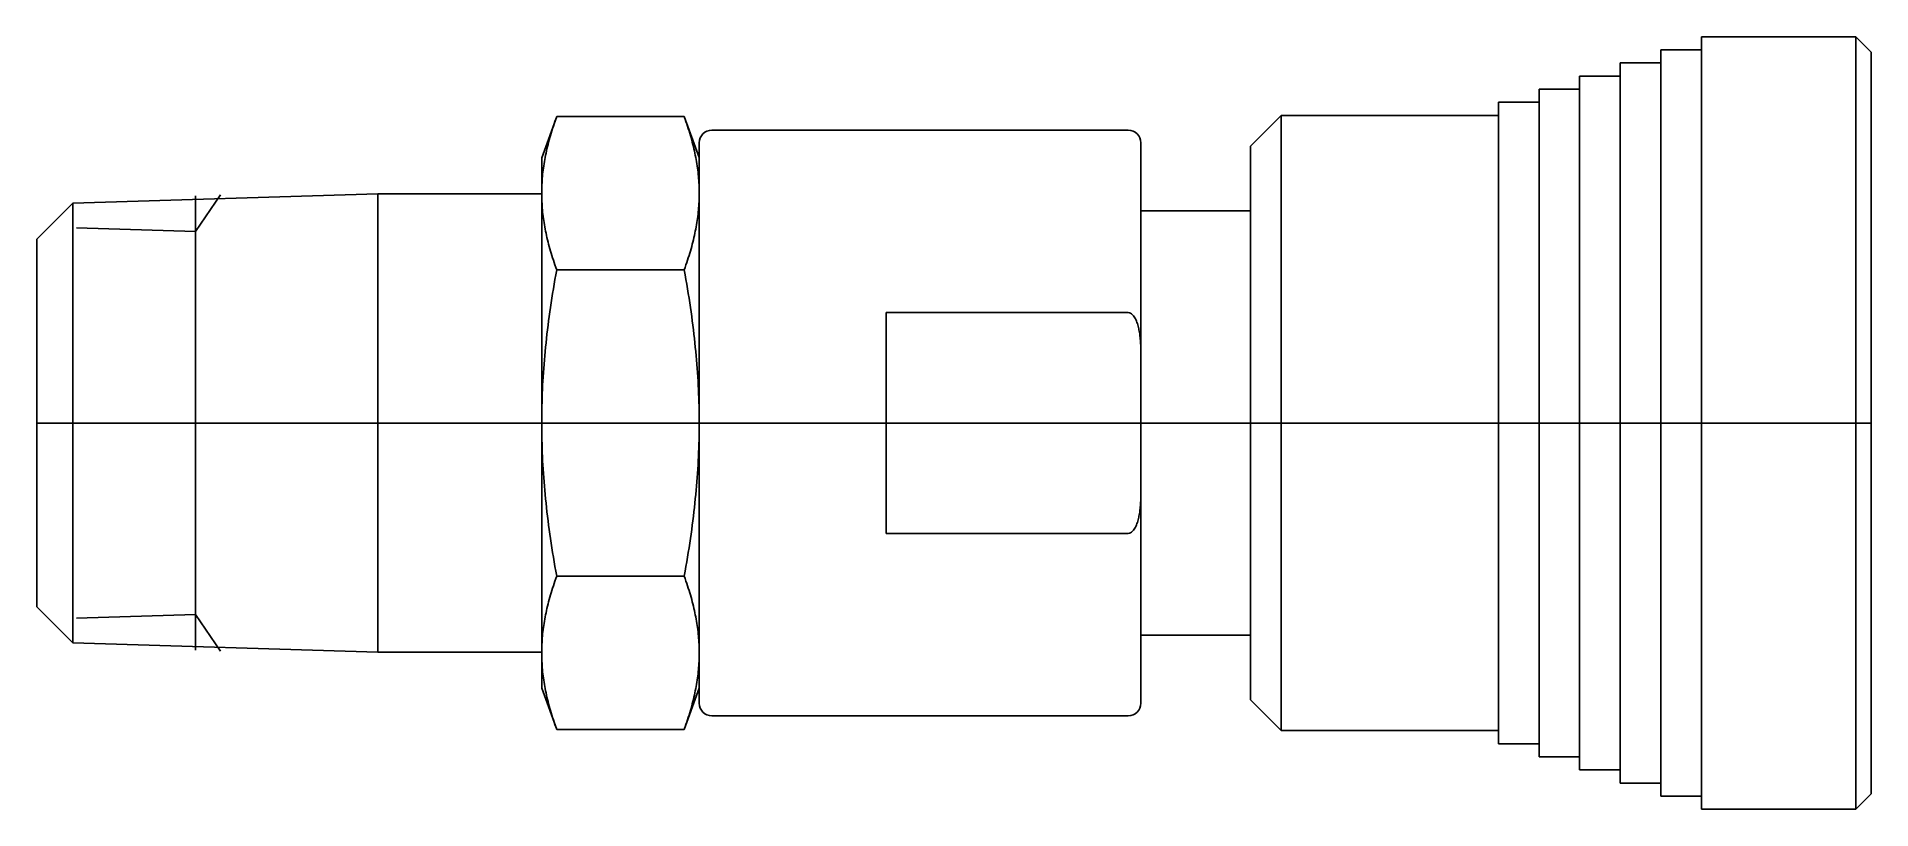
# Model space of a CAD drawing. Extents: x 0 to 2.16, y -0.46 to 0.46.
import ezdxf

# ---------------------------------------------------------------- set-up
doc = ezdxf.new("R2010")
doc.units = 0
doc.linetypes.add('CENTER2', pattern=[0])
for name, color, linetype in [('TRDETAIL3', 7, 'CONTINUOUS'), ('TRMODEL1', 7, 'CONTINUOUS'), ('TRMODEL3', 7, 'CONTINUOUS')]:
    doc.layers.add(name, color=color, linetype=linetype)

msp = doc.modelspace()

# ---------------------------------------------------------------- linework, layer by layer
at = {"layer": 'TRDETAIL3', "color": 0, "linetype": 'CENTER2'}
msp.add_line((0, 0), (2.16, 0), dxfattribs=at)
at = {"layer": 'TRMODEL1', "color": 0, "linetype": 'CONTINUOUS'}
for p, q in [((1.96, -0.455), (1.96, 0.455)), ((2.1418, 0.455), (1.96, 0.455)), ((2.1418, -0.455), (2.1418, 0.455)), ((2.16, 0.4368), (2.1418, 0.455)), ((1.9122, -0.4395), (1.9122, 0.4395)), ((1.96, 0.4395), (1.9122, 0.4395)), ((2.16, -0.4368), (2.16, 0.4368)), ((1.8644, -0.4241), (1.8644, 0.4241)), ((1.9122, 0.4241), (1.8644, 0.4241)), ((1.7688, -0.3932), (1.7688, 0.3932)), ((1.8166, 0.3932), (1.7688, 0.3932)), ((1.8166, -0.4086), (1.8166, 0.4086)), ((1.8644, 0.4086), (1.8166, 0.4086)), ((1.721, -0.3777), (1.721, 0.3777)), ((1.7688, 0.3777), (1.721, 0.3777)), ((0.6122, 0.3608), (0.5946, 0.3125)), ((0.6074, 0.3468), (0.6066, 0.3441)), ((0.6083, 0.3496), (0.6074, 0.3468)), ((0.6092, 0.3524), (0.6083, 0.3496)), ((0.6102, 0.3552), (0.6092, 0.3524)), ((0.6112, 0.358), (0.6102, 0.3552)), ((0.6122, 0.3608), (0.6112, 0.358)), ((0.6122, 0.3608), (0.7624, 0.3608)), ((0.7634, 0.358), (0.7624, 0.3608)), ((0.7799, 0.3128), (0.7624, 0.3608)), ((0.7644, 0.3552), (0.7634, 0.358)), ((0.7654, 0.3524), (0.7644, 0.3552)), ((0.7663, 0.3496), (0.7654, 0.3524)), ((0.7672, 0.3468), (0.7663, 0.3496)), ((0.768, 0.3441), (0.7672, 0.3468)), ((1.4652, 0.3623), (1.429, 0.326)), ((1.4652, -0.3622), (1.4652, 0.3623)), ((1.721, 0.3623), (1.4652, 0.3623)), ((0.6014, 0.3256), (0.6008, 0.323)), ((0.6021, 0.3282), (0.6014, 0.3256)), ((0.6027, 0.3308), (0.6021, 0.3282)), ((0.6034, 0.3334), (0.6027, 0.3308)), ((0.6042, 0.3361), (0.6034, 0.3334)), ((0.6049, 0.3387), (0.6042, 0.3361)), ((0.6057, 0.3414), (0.6049, 0.3387)), ((0.6066, 0.3441), (0.6057, 0.3414)), ((0.7689, 0.3414), (0.768, 0.3441)), ((0.7697, 0.3387), (0.7689, 0.3414)), ((0.7704, 0.3361), (0.7697, 0.3387)), ((0.7712, 0.3334), (0.7704, 0.3361)), ((0.7719, 0.3308), (0.7712, 0.3334)), ((0.7725, 0.3282), (0.7719, 0.3308)), ((0.7732, 0.3256), (0.7725, 0.3282)), ((0.7738, 0.323), (0.7732, 0.3256)), ((0.78, -0.33), (0.78, 0.33)), ((1.285, 0.345), (0.795, 0.345)), ((1.3, 0.0823), (1.3, 0.33)), ((1.429, -0.326), (1.429, 0.326)), ((0.5946, 0.2706), (0.5946, 0.3125)), ((0.597, 0.3028), (0.5966, 0.3003)), ((0.5974, 0.3053), (0.597, 0.3028)), ((0.5978, 0.3078), (0.5974, 0.3053)), ((0.5982, 0.3103), (0.5978, 0.3078)), ((0.5987, 0.3128), (0.5982, 0.3103)), ((0.5992, 0.3154), (0.5987, 0.3128)), ((0.5997, 0.3179), (0.5992, 0.3154)), ((0.6002, 0.3204), (0.5997, 0.3179)), ((0.6008, 0.323), (0.6002, 0.3204)), ((0.7744, 0.3204), (0.7738, 0.323)), ((0.7749, 0.3179), (0.7744, 0.3204)), ((0.7754, 0.3154), (0.7749, 0.3179)), ((0.7759, 0.3128), (0.7754, 0.3154)), ((0.7764, 0.3103), (0.7759, 0.3128)), ((0.7768, 0.3078), (0.7764, 0.3103)), ((0.7772, 0.3053), (0.7768, 0.3078)), ((0.7776, 0.3028), (0.7772, 0.3053)), ((0.778, 0.3003), (0.7776, 0.3028)), ((0.595, 0.283), (0.5948, 0.2805)), ((0.5951, 0.2855), (0.595, 0.283)), ((0.5953, 0.2879), (0.5951, 0.2855)), ((0.5955, 0.2904), (0.5953, 0.2879)), ((0.5957, 0.2929), (0.5955, 0.2904)), ((0.596, 0.2954), (0.5957, 0.2929)), ((0.5963, 0.2978), (0.596, 0.2954)), ((0.5966, 0.3003), (0.5963, 0.2978)), ((0.7783, 0.2978), (0.778, 0.3003)), ((0.7786, 0.2954), (0.7783, 0.2978)), ((0.7789, 0.2929), (0.7786, 0.2954)), ((0.7791, 0.2904), (0.7789, 0.2929)), ((0.7793, 0.2879), (0.7791, 0.2904)), ((0.7795, 0.2855), (0.7793, 0.2879)), ((0.7796, 0.283), (0.7795, 0.2855)), ((0.7798, 0.2805), (0.7796, 0.283)), ((0.4018, 0.27), (0.0424, 0.2588)), ((0.187, -0.2677), (0.187, 0.2677)), ((0.4018, 0.27), (0.4018, -0.27)), ((0.5946, 0.27), (0.4018, 0.27)), ((0.5947, 0.2756), (0.5946, 0.2731)), ((0.5946, 0.2731), (0.5946, 0.2706)), ((0.5946, 0), (0.5946, 0.2706)), ((0.5946, 0.2706), (0.5946, 0.2682)), ((0.5946, 0.2682), (0.5947, 0.2657)), ((0.5948, 0.2805), (0.5947, 0.2781)), ((0.5947, 0.2781), (0.5947, 0.2756)), ((0.5947, 0.2657), (0.5947, 0.2632)), ((0.5947, 0.2632), (0.5948, 0.2607)), ((0.5948, 0.2607), (0.595, 0.2583)), ((0.7796, 0.2583), (0.7798, 0.2607)), ((0.7799, 0.2781), (0.7798, 0.2805)), ((0.7798, 0.2607), (0.7799, 0.2632)), ((0.7799, 0.2756), (0.7799, 0.2781)), ((0.78, 0.2731), (0.7799, 0.2756)), ((0.7799, 0.2657), (0.78, 0.2682)), ((0.7799, 0.2632), (0.7799, 0.2657)), ((0.78, 0.2706), (0.78, 0.2731)), ((0.78, 0.2682), (0.78, 0.2706)), ((0.0424, 0.2588), (0, 0.2165)), ((0.0424, 0.2588), (0.0424, -0.2588)), ((0.595, 0.2583), (0.5951, 0.2558)), ((0.5951, 0.2558), (0.5953, 0.2533)), ((0.5953, 0.2533), (0.5955, 0.2509)), ((0.5955, 0.2509), (0.5957, 0.2484)), ((0.5957, 0.2484), (0.596, 0.2459)), ((0.596, 0.2459), (0.5963, 0.2434)), ((0.5963, 0.2434), (0.5966, 0.241)), ((0.5966, 0.241), (0.597, 0.2385)), ((0.597, 0.2385), (0.5974, 0.236)), ((0.7772, 0.236), (0.7776, 0.2385)), ((0.7776, 0.2385), (0.778, 0.241)), ((0.778, 0.241), (0.7783, 0.2434)), ((0.7783, 0.2434), (0.7786, 0.2459)), ((0.7786, 0.2459), (0.7789, 0.2484)), ((0.7789, 0.2484), (0.7791, 0.2509)), ((0.7791, 0.2509), (0.7793, 0.2533)), ((0.7793, 0.2533), (0.7795, 0.2558)), ((0.7795, 0.2558), (0.7796, 0.2583)), ((1.429, 0.25), (1.3, 0.25)), ((0, -0.2165), (0, 0.2165)), ((0.5974, 0.236), (0.5978, 0.2335)), ((0.5978, 0.2335), (0.5982, 0.231)), ((0.5982, 0.231), (0.5987, 0.2284)), ((0.5987, 0.2284), (0.5992, 0.2259)), ((0.5992, 0.2259), (0.5997, 0.2234)), ((0.5997, 0.2234), (0.6002, 0.2208)), ((0.6002, 0.2208), (0.6008, 0.2183)), ((0.6008, 0.2183), (0.6014, 0.2157)), ((0.7732, 0.2157), (0.7738, 0.2183)), ((0.7738, 0.2183), (0.7744, 0.2208)), ((0.7744, 0.2208), (0.7749, 0.2234)), ((0.7749, 0.2234), (0.7754, 0.2259)), ((0.7754, 0.2259), (0.7759, 0.2284)), ((0.7759, 0.2284), (0.7764, 0.231)), ((0.7764, 0.231), (0.7768, 0.2335)), ((0.7768, 0.2335), (0.7772, 0.236)), ((0.6014, 0.2157), (0.6021, 0.2131)), ((0.6021, 0.2131), (0.6027, 0.2105)), ((0.6027, 0.2105), (0.6034, 0.2078)), ((0.6034, 0.2078), (0.6042, 0.2052)), ((0.6042, 0.2052), (0.6049, 0.2025)), ((0.6049, 0.2025), (0.6057, 0.1999)), ((0.6057, 0.1999), (0.6066, 0.1971)), ((0.6066, 0.1971), (0.6074, 0.1944)), ((0.6074, 0.1944), (0.6083, 0.1917)), ((0.7663, 0.1917), (0.7672, 0.1944)), ((0.7672, 0.1944), (0.768, 0.1971)), ((0.768, 0.1971), (0.7689, 0.1999)), ((0.7689, 0.1999), (0.7697, 0.2025)), ((0.7697, 0.2025), (0.7704, 0.2052)), ((0.7704, 0.2052), (0.7712, 0.2078)), ((0.7712, 0.2078), (0.7719, 0.2105)), ((0.7719, 0.2105), (0.7725, 0.2131)), ((0.7725, 0.2131), (0.7732, 0.2157)), ((0.6083, 0.1917), (0.6092, 0.1889)), ((0.6092, 0.1889), (0.6102, 0.1861)), ((0.6102, 0.1861), (0.6112, 0.1833)), ((0.6112, 0.1747), (0.6102, 0.1691)), ((0.6112, 0.1833), (0.6122, 0.1804)), ((0.6122, 0.1804), (0.6112, 0.1747)), ((0.6122, 0.1804), (0.7624, 0.1804)), ((0.7624, 0.1804), (0.7634, 0.1833)), ((0.7634, 0.1747), (0.7624, 0.1804)), ((0.7634, 0.1833), (0.7644, 0.1861)), ((0.7644, 0.1691), (0.7634, 0.1747)), ((0.7644, 0.1861), (0.7654, 0.1889)), ((0.7654, 0.1889), (0.7663, 0.1917)), ((0.6074, 0.1524), (0.6066, 0.147)), ((0.6083, 0.1579), (0.6074, 0.1524)), ((0.6092, 0.1635), (0.6083, 0.1579)), ((0.6102, 0.1691), (0.6092, 0.1635)), ((0.7654, 0.1635), (0.7644, 0.1691)), ((0.7663, 0.1579), (0.7654, 0.1635)), ((0.7672, 0.1524), (0.7663, 0.1579)), ((0.768, 0.147), (0.7672, 0.1524)), ((0.6042, 0.1309), (0.6034, 0.1256)), ((0.6049, 0.1362), (0.6042, 0.1309)), ((0.6057, 0.1416), (0.6049, 0.1362)), ((0.6066, 0.147), (0.6057, 0.1416)), ((0.7689, 0.1416), (0.768, 0.147)), ((0.7697, 0.1362), (0.7689, 0.1416)), ((0.7704, 0.1309), (0.7697, 0.1362)), ((0.7712, 0.1256), (0.7704, 0.1309)), ((1, -0.13), (1, 0.13)), ((1, 0.13), (1.285, 0.13)), ((1.285, 0.13), (1.2865, 0.1298)), ((1.2865, 0.1298), (1.2879, 0.1292)), ((0.6014, 0.1099), (0.6008, 0.1048)), ((0.6021, 0.1151), (0.6014, 0.1099)), ((0.6027, 0.1203), (0.6021, 0.1151)), ((0.6034, 0.1256), (0.6027, 0.1203)), ((0.7719, 0.1203), (0.7712, 0.1256)), ((0.7725, 0.1151), (0.7719, 0.1203)), ((0.7732, 0.1099), (0.7725, 0.1151)), ((0.7738, 0.1048), (0.7732, 0.1099)), ((1.2879, 0.1292), (1.2891, 0.1284)), ((1.2891, 0.1284), (1.2903, 0.1274)), ((1.2903, 0.1274), (1.2913, 0.1263)), ((1.2913, 0.1263), (1.2922, 0.1251)), ((1.2922, 0.1251), (1.2929, 0.1239)), ((1.2929, 0.1239), (1.2936, 0.1226)), ((1.2936, 0.1226), (1.2943, 0.1213)), ((1.2943, 0.1213), (1.2948, 0.1199)), ((1.2948, 0.1199), (1.2954, 0.1185)), ((1.2954, 0.1185), (1.2959, 0.117)), ((1.2959, 0.117), (1.2963, 0.1156)), ((1.2963, 0.1156), (1.2968, 0.1141)), ((1.2968, 0.1141), (1.2971, 0.1126)), ((1.2971, 0.1126), (1.2975, 0.1111)), ((1.2975, 0.1111), (1.2978, 0.1096)), ((1.2978, 0.1096), (1.2981, 0.1081)), ((1.2981, 0.1081), (1.2983, 0.1066)), ((0.5992, 0.0894), (0.5987, 0.0844)), ((0.5997, 0.0945), (0.5992, 0.0894)), ((0.6002, 0.0996), (0.5997, 0.0945)), ((0.6008, 0.1048), (0.6002, 0.0996)), ((0.7744, 0.0996), (0.7738, 0.1048)), ((0.7749, 0.0945), (0.7744, 0.0996)), ((0.7754, 0.0894), (0.7749, 0.0945)), ((0.7759, 0.0844), (0.7754, 0.0894)), ((1.2983, 0.1066), (1.2986, 0.1051)), ((1.2986, 0.1051), (1.2988, 0.1037)), ((1.2988, 0.1037), (1.2989, 0.1023)), ((1.2989, 0.1023), (1.2991, 0.1008)), ((1.2991, 0.1008), (1.2993, 0.0993)), ((1.2993, 0.0993), (1.2994, 0.0978)), ((1.2994, 0.0978), (1.2995, 0.0963)), ((1.2995, 0.0963), (1.2996, 0.0948)), ((1.2996, 0.0948), (1.2997, 0.0933)), ((1.2997, 0.0933), (1.2998, 0.0917)), ((1.2998, 0.0917), (1.2999, 0.0901)), ((1.2999, 0.0901), (1.2999, 0.0886)), ((1.2999, 0.0886), (1.3, 0.087)), ((1.3, 0.087), (1.3, 0.0854)), ((0.5974, 0.0693), (0.597, 0.0643)), ((0.5978, 0.0743), (0.5974, 0.0693)), ((0.5982, 0.0793), (0.5978, 0.0743)), ((0.5987, 0.0844), (0.5982, 0.0793)), ((0.7764, 0.0793), (0.7759, 0.0844)), ((0.7768, 0.0743), (0.7764, 0.0793)), ((0.7772, 0.0693), (0.7768, 0.0743)), ((0.7776, 0.0643), (0.7772, 0.0693)), ((1.3, 0.0854), (1.3, 0.0839)), ((1.3, 0.0839), (1.3, 0.0823)), ((1.3, 0.0823), (1.3, -0.0823)), ((0.5957, 0.0445), (0.5955, 0.0395)), ((0.596, 0.0494), (0.5957, 0.0445)), ((0.5963, 0.0544), (0.596, 0.0494)), ((0.5966, 0.0594), (0.5963, 0.0544)), ((0.597, 0.0643), (0.5966, 0.0594)), ((0.778, 0.0594), (0.7776, 0.0643)), ((0.7783, 0.0544), (0.778, 0.0594)), ((0.7786, 0.0494), (0.7783, 0.0544)), ((0.7789, 0.0445), (0.7786, 0.0494)), ((0.7791, 0.0395), (0.7789, 0.0445)), ((0.595, 0.0247), (0.5948, 0.0198)), ((0.5951, 0.0297), (0.595, 0.0247)), ((0.5953, 0.0346), (0.5951, 0.0297)), ((0.5955, 0.0395), (0.5953, 0.0346)), ((0.7793, 0.0346), (0.7791, 0.0395)), ((0.7795, 0.0297), (0.7793, 0.0346)), ((0.7796, 0.0247), (0.7795, 0.0297)), ((0.7798, 0.0198), (0.7796, 0.0247)), ((0.5947, 0.0099), (0.5946, 0.005)), ((0.5946, 0.005), (0.5946, 0)), ((0.5946, -0.2706), (0.5946, 0)), ((0.5946, 0), (0.5946, -0.005)), ((0.5948, 0.0198), (0.5947, 0.0149)), ((0.5947, 0.0149), (0.5947, 0.0099)), ((0.7799, 0.0149), (0.7798, 0.0198)), ((0.7799, 0.0099), (0.7799, 0.0149)), ((0.78, 0.005), (0.7799, 0.0099)), ((0.78, 0), (0.78, 0.005)), ((0.78, -0.005), (0.78, 0)), ((0.5946, -0.005), (0.5947, -0.0099)), ((0.5947, -0.0099), (0.5947, -0.0149)), ((0.5947, -0.0149), (0.5948, -0.0198)), ((0.5948, -0.0198), (0.595, -0.0247)), ((0.7796, -0.0247), (0.7798, -0.0198)), ((0.7798, -0.0198), (0.7799, -0.0149)), ((0.7799, -0.0099), (0.78, -0.005)), ((0.7799, -0.0149), (0.7799, -0.0099)), ((0.595, -0.0247), (0.5951, -0.0297)), ((0.5951, -0.0297), (0.5953, -0.0346)), ((0.5953, -0.0346), (0.5955, -0.0395)), ((0.5955, -0.0395), (0.5957, -0.0445)), ((0.7789, -0.0445), (0.7791, -0.0395)), ((0.7791, -0.0395), (0.7793, -0.0346)), ((0.7793, -0.0346), (0.7795, -0.0297)), ((0.7795, -0.0297), (0.7796, -0.0247)), ((0.5957, -0.0445), (0.596, -0.0494)), ((0.596, -0.0494), (0.5963, -0.0544)), ((0.5963, -0.0544), (0.5966, -0.0594)), ((0.5966, -0.0594), (0.597, -0.0643)), ((0.597, -0.0643), (0.5974, -0.0693)), ((0.7772, -0.0693), (0.7776, -0.0643)), ((0.7776, -0.0643), (0.778, -0.0594)), ((0.778, -0.0594), (0.7783, -0.0544)), ((0.7783, -0.0544), (0.7786, -0.0494)), ((0.7786, -0.0494), (0.7789, -0.0445)), ((0.5974, -0.0693), (0.5978, -0.0743)), ((0.5978, -0.0743), (0.5982, -0.0793)), ((0.5982, -0.0793), (0.5987, -0.0844)), ((0.5987, -0.0844), (0.5992, -0.0894)), ((0.7754, -0.0894), (0.7759, -0.0844)), ((0.7759, -0.0844), (0.7764, -0.0793)), ((0.7764, -0.0793), (0.7768, -0.0743)), ((0.7768, -0.0743), (0.7772, -0.0693)), ((1.3, -0.33), (1.3, -0.0823)), ((1.3, -0.0823), (1.3, -0.0839)), ((1.3, -0.0839), (1.3, -0.0854)), ((1.3, -0.0854), (1.3, -0.087)), ((0.5992, -0.0894), (0.5997, -0.0945)), ((0.5997, -0.0945), (0.6002, -0.0996)), ((0.6002, -0.0996), (0.6008, -0.1048)), ((0.6008, -0.1048), (0.6014, -0.1099)), ((0.7732, -0.1099), (0.7738, -0.1048)), ((0.7738, -0.1048), (0.7744, -0.0996)), ((0.7744, -0.0996), (0.7749, -0.0945)), ((0.7749, -0.0945), (0.7754, -0.0894)), ((1.2983, -0.1066), (1.2981, -0.1081)), ((1.2986, -0.1051), (1.2983, -0.1066)), ((1.2988, -0.1037), (1.2986, -0.1051)), ((1.2989, -0.1023), (1.2988, -0.1037)), ((1.2991, -0.1008), (1.2989, -0.1023)), ((1.2993, -0.0993), (1.2991, -0.1008)), ((1.2994, -0.0978), (1.2993, -0.0993)), ((1.2995, -0.0963), (1.2994, -0.0978)), ((1.2996, -0.0948), (1.2995, -0.0963)), ((1.2997, -0.0933), (1.2996, -0.0948)), ((1.2998, -0.0917), (1.2997, -0.0933)), ((1.2999, -0.0901), (1.2998, -0.0917)), ((1.3, -0.087), (1.2999, -0.0886)), ((1.2999, -0.0886), (1.2999, -0.0901)), ((0.6014, -0.1099), (0.6021, -0.1151)), ((0.6021, -0.1151), (0.6027, -0.1203)), ((0.6027, -0.1203), (0.6034, -0.1256)), ((0.6034, -0.1256), (0.6042, -0.1309)), ((0.7704, -0.1309), (0.7712, -0.1256)), ((0.7712, -0.1256), (0.7719, -0.1203)), ((0.7719, -0.1203), (0.7725, -0.1151)), ((0.7725, -0.1151), (0.7732, -0.1099)), ((1.2879, -0.1292), (1.2865, -0.1298)), ((1.2891, -0.1284), (1.2879, -0.1292)), ((1.2903, -0.1274), (1.2891, -0.1284)), ((1.2913, -0.1263), (1.2903, -0.1274)), ((1.2922, -0.1251), (1.2913, -0.1263)), ((1.2929, -0.1239), (1.2922, -0.1251)), ((1.2936, -0.1226), (1.2929, -0.1239)), ((1.2943, -0.1213), (1.2936, -0.1226)), ((1.2948, -0.1199), (1.2943, -0.1213)), ((1.2954, -0.1185), (1.2948, -0.1199)), ((1.2959, -0.117), (1.2954, -0.1185)), ((1.2963, -0.1156), (1.2959, -0.117)), ((1.2968, -0.1141), (1.2963, -0.1156)), ((1.2971, -0.1126), (1.2968, -0.1141)), ((1.2975, -0.1111), (1.2971, -0.1126)), ((1.2978, -0.1096), (1.2975, -0.1111)), ((1.2981, -0.1081), (1.2978, -0.1096)), ((0.6042, -0.1309), (0.6049, -0.1362)), ((0.6049, -0.1362), (0.6057, -0.1416)), ((0.6057, -0.1416), (0.6066, -0.147)), ((0.6066, -0.147), (0.6074, -0.1524)), ((0.7672, -0.1524), (0.768, -0.147)), ((0.768, -0.147), (0.7689, -0.1416)), ((0.7689, -0.1416), (0.7697, -0.1362)), ((0.7697, -0.1362), (0.7704, -0.1309)), ((1.285, -0.13), (1, -0.13)), ((1.2865, -0.1298), (1.285, -0.13)), ((0.6074, -0.1524), (0.6083, -0.1579)), ((0.6083, -0.1579), (0.6092, -0.1635)), ((0.6092, -0.1635), (0.6102, -0.1691)), ((0.6102, -0.1691), (0.6112, -0.1747)), ((0.7634, -0.1747), (0.7644, -0.1691)), ((0.7644, -0.1691), (0.7654, -0.1635)), ((0.7654, -0.1635), (0.7663, -0.1579)), ((0.7663, -0.1579), (0.7672, -0.1524)), ((0.6083, -0.1917), (0.6074, -0.1944)), ((0.6092, -0.1889), (0.6083, -0.1917)), ((0.6102, -0.1861), (0.6092, -0.1889)), ((0.6112, -0.1833), (0.6102, -0.1861)), ((0.6112, -0.1747), (0.6122, -0.1804)), ((0.6122, -0.1804), (0.6112, -0.1833)), ((0.6122, -0.1804), (0.7624, -0.1804)), ((0.7624, -0.1804), (0.7634, -0.1747)), ((0.7634, -0.1833), (0.7624, -0.1804)), ((0.7644, -0.1861), (0.7634, -0.1833)), ((0.7654, -0.1889), (0.7644, -0.1861)), ((0.7663, -0.1917), (0.7654, -0.1889)), ((0.7672, -0.1944), (0.7663, -0.1917)), ((0.6014, -0.2157), (0.6008, -0.2183)), ((0.6021, -0.2131), (0.6014, -0.2157)), ((0.6027, -0.2105), (0.6021, -0.2131)), ((0.6034, -0.2078), (0.6027, -0.2105)), ((0.6042, -0.2052), (0.6034, -0.2078)), ((0.6049, -0.2025), (0.6042, -0.2052)), ((0.6057, -0.1999), (0.6049, -0.2025)), ((0.6066, -0.1971), (0.6057, -0.1999)), ((0.6074, -0.1944), (0.6066, -0.1971)), ((0.768, -0.1971), (0.7672, -0.1944)), ((0.7689, -0.1999), (0.768, -0.1971)), ((0.7697, -0.2025), (0.7689, -0.1999)), ((0.7704, -0.2052), (0.7697, -0.2025)), ((0.7712, -0.2078), (0.7704, -0.2052)), ((0.7719, -0.2105), (0.7712, -0.2078)), ((0.7725, -0.2131), (0.7719, -0.2105)), ((0.7732, -0.2157), (0.7725, -0.2131)), ((0.7738, -0.2183), (0.7732, -0.2157)), ((0, -0.2165), (0.0424, -0.2588)), ((0.5974, -0.236), (0.597, -0.2385)), ((0.5978, -0.2335), (0.5974, -0.236)), ((0.5982, -0.231), (0.5978, -0.2335)), ((0.5987, -0.2284), (0.5982, -0.231)), ((0.5992, -0.2259), (0.5987, -0.2284)), ((0.5997, -0.2234), (0.5992, -0.2259)), ((0.6002, -0.2208), (0.5997, -0.2234)), ((0.6008, -0.2183), (0.6002, -0.2208)), ((0.7744, -0.2208), (0.7738, -0.2183)), ((0.7749, -0.2234), (0.7744, -0.2208)), ((0.7754, -0.2259), (0.7749, -0.2234)), ((0.7759, -0.2284), (0.7754, -0.2259)), ((0.7764, -0.231), (0.7759, -0.2284)), ((0.7768, -0.2335), (0.7764, -0.231)), ((0.7772, -0.236), (0.7768, -0.2335)), ((0.7776, -0.2385), (0.7772, -0.236)), ((0.0424, -0.2588), (0.4018, -0.27)), ((0.595, -0.2583), (0.5948, -0.2607)), ((0.5951, -0.2558), (0.595, -0.2583)), ((0.5953, -0.2533), (0.5951, -0.2558)), ((0.5955, -0.2509), (0.5953, -0.2533)), ((0.5957, -0.2484), (0.5955, -0.2509)), ((0.596, -0.2459), (0.5957, -0.2484)), ((0.5963, -0.2434), (0.596, -0.2459)), ((0.5966, -0.241), (0.5963, -0.2434)), ((0.597, -0.2385), (0.5966, -0.241)), ((0.778, -0.241), (0.7776, -0.2385)), ((0.7783, -0.2434), (0.778, -0.241)), ((0.7786, -0.2459), (0.7783, -0.2434)), ((0.7789, -0.2484), (0.7786, -0.2459)), ((0.7791, -0.2509), (0.7789, -0.2484)), ((0.7793, -0.2533), (0.7791, -0.2509)), ((0.7795, -0.2558), (0.7793, -0.2533)), ((0.7796, -0.2583), (0.7795, -0.2558)), ((0.7798, -0.2607), (0.7796, -0.2583)), ((1.3, -0.25), (1.429, -0.25)), ((0.4018, -0.27), (0.5946, -0.27)), ((0.5947, -0.2657), (0.5946, -0.2682)), ((0.5946, -0.2682), (0.5946, -0.2706)), ((0.5946, -0.3125), (0.5946, -0.2706)), ((0.5946, -0.2706), (0.5946, -0.2731)), ((0.5946, -0.2731), (0.5947, -0.2756)), ((0.5948, -0.2607), (0.5947, -0.2632)), ((0.5947, -0.2632), (0.5947, -0.2657)), ((0.5947, -0.2756), (0.5947, -0.2781)), ((0.5947, -0.2781), (0.5948, -0.2805)), ((0.5948, -0.2805), (0.595, -0.283)), ((0.7796, -0.283), (0.7798, -0.2805)), ((0.7799, -0.2632), (0.7798, -0.2607)), ((0.7798, -0.2805), (0.7799, -0.2781)), ((0.7799, -0.2657), (0.7799, -0.2632)), ((0.78, -0.2682), (0.7799, -0.2657)), ((0.7799, -0.2756), (0.78, -0.2731)), ((0.7799, -0.2781), (0.7799, -0.2756)), ((0.78, -0.2706), (0.78, -0.2682)), ((0.78, -0.2731), (0.78, -0.2706)), ((0.595, -0.283), (0.5951, -0.2855)), ((0.5951, -0.2855), (0.5953, -0.2879)), ((0.5953, -0.2879), (0.5955, -0.2904)), ((0.5955, -0.2904), (0.5957, -0.2929)), ((0.5957, -0.2929), (0.596, -0.2954)), ((0.596, -0.2954), (0.5963, -0.2978)), ((0.5963, -0.2978), (0.5966, -0.3003)), ((0.5966, -0.3003), (0.597, -0.3028)), ((0.7776, -0.3028), (0.778, -0.3003)), ((0.778, -0.3003), (0.7783, -0.2978)), ((0.7783, -0.2978), (0.7786, -0.2954)), ((0.7786, -0.2954), (0.7789, -0.2929)), ((0.7789, -0.2929), (0.7791, -0.2904)), ((0.7791, -0.2904), (0.7793, -0.2879)), ((0.7793, -0.2879), (0.7795, -0.2855)), ((0.7795, -0.2855), (0.7796, -0.283)), ((0.5946, -0.3125), (0.6122, -0.3608)), ((0.597, -0.3028), (0.5974, -0.3053)), ((0.5974, -0.3053), (0.5978, -0.3078)), ((0.5978, -0.3078), (0.5982, -0.3103)), ((0.5982, -0.3103), (0.5987, -0.3128)), ((0.5987, -0.3128), (0.5992, -0.3154)), ((0.5992, -0.3154), (0.5997, -0.3179)), ((0.5997, -0.3179), (0.6002, -0.3204)), ((0.6002, -0.3204), (0.6008, -0.323)), ((0.6008, -0.323), (0.6014, -0.3256)), ((0.7624, -0.3608), (0.78, -0.3125)), ((0.7732, -0.3256), (0.7738, -0.323)), ((0.7738, -0.323), (0.7744, -0.3204)), ((0.7744, -0.3204), (0.7749, -0.3179)), ((0.7749, -0.3179), (0.7754, -0.3154)), ((0.7754, -0.3154), (0.7759, -0.3128)), ((0.7759, -0.3128), (0.7764, -0.3103)), ((0.7764, -0.3103), (0.7768, -0.3078)), ((0.7768, -0.3078), (0.7772, -0.3053)), ((0.7772, -0.3053), (0.7776, -0.3028)), ((0.6014, -0.3256), (0.6021, -0.3282)), ((0.6021, -0.3282), (0.6027, -0.3308)), ((0.6027, -0.3308), (0.6034, -0.3334)), ((0.6034, -0.3334), (0.6042, -0.3361)), ((0.6042, -0.3361), (0.6049, -0.3387)), ((0.6049, -0.3387), (0.6057, -0.3414)), ((0.6057, -0.3414), (0.6066, -0.3441)), ((0.6066, -0.3441), (0.6074, -0.3468)), ((0.7672, -0.3468), (0.768, -0.3441)), ((0.768, -0.3441), (0.7689, -0.3414)), ((0.7689, -0.3414), (0.7697, -0.3387)), ((0.7697, -0.3387), (0.7704, -0.3361)), ((0.7704, -0.3361), (0.7712, -0.3334)), ((0.7712, -0.3334), (0.7719, -0.3308)), ((0.7719, -0.3308), (0.7725, -0.3282)), ((0.7725, -0.3282), (0.7732, -0.3256)), ((0.795, -0.345), (1.285, -0.345)), ((1.429, -0.326), (1.4652, -0.3622)), ((0.6074, -0.3468), (0.6083, -0.3496)), ((0.6083, -0.3496), (0.6092, -0.3524)), ((0.6092, -0.3524), (0.6102, -0.3552)), ((0.6102, -0.3552), (0.6112, -0.358)), ((0.6112, -0.358), (0.6122, -0.3608)), ((0.6122, -0.3608), (0.7624, -0.3608)), ((0.7624, -0.3608), (0.7634, -0.358)), ((0.7634, -0.358), (0.7644, -0.3552)), ((0.7644, -0.3552), (0.7654, -0.3524)), ((0.7654, -0.3524), (0.7663, -0.3496)), ((0.7663, -0.3496), (0.7672, -0.3468)), ((1.4652, -0.3622), (1.721, -0.3622)), ((1.721, -0.3777), (1.7688, -0.3777)), ((1.7688, -0.3932), (1.8166, -0.3932)), ((1.8166, -0.4086), (1.8644, -0.4086)), ((1.8644, -0.4241), (1.9122, -0.4241)), ((1.9122, -0.4395), (1.96, -0.4395)), ((2.1418, -0.455), (2.16, -0.4368)), ((1.96, -0.455), (2.1418, -0.455))]:
    msp.add_line(p, q, dxfattribs=at)
for centre, start, end in [((0.795, 0.33), 90, 180), ((1.285, 0.33), 0, 90), ((0.795, -0.33), 180, 270), ((1.285, -0.33), 270, 0)]:
    msp.add_arc(centre, 0.015, start, end, dxfattribs=at)
at = {"layer": 'TRMODEL3', "color": 0, "linetype": 'CONTINUOUS'}
for p, q in [((0.187, 0.2256), (0.2166, 0.2686)), ((0.187, 0.2256), (0.0469, 0.2299)), ((0.187, -0.2256), (0.0469, -0.2299)), ((0.187, -0.2256), (0.2166, -0.2686))]:
    msp.add_line(p, q, dxfattribs=at)

doc.saveas('drawing.dxf')
